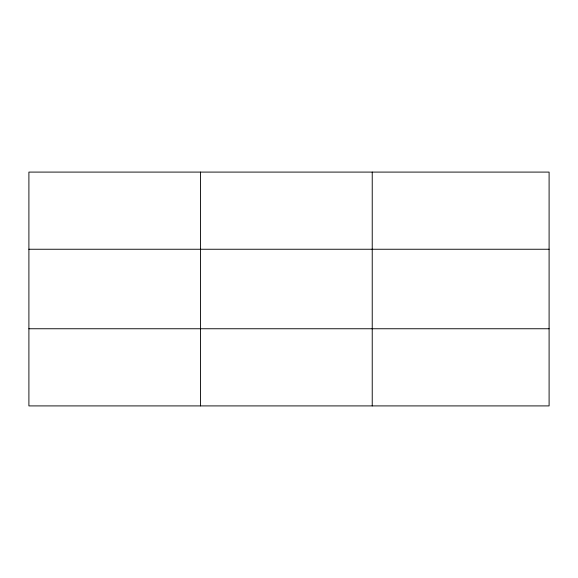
<?xml version="1.0" encoding="UTF-8"?>
<svg xmlns="http://www.w3.org/2000/svg" width="578" height="578" viewBox="0 0 578 578"><rect width="100%" height="100%" fill="white"/><g stroke="black" fill="none" stroke-linecap="round" stroke-linejoin="round"><path stroke-width="0.87" d="M200.566 172.092L200.566 405.908M372.232 172.092L372.232 405.908M549.1 249.248L549.1 172.092L28.9 172.092L28.9 405.908L549.1 405.908L549.1 249.248L28.9 249.248M28.9 328.752L549.1 328.752"/></g></svg>
